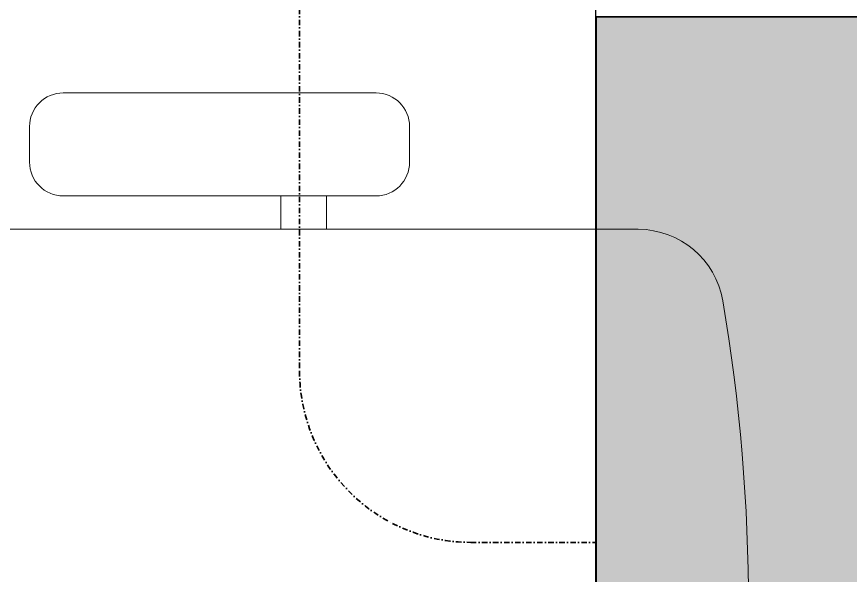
# Model space of a CAD drawing. Extents: x -12260 to 184725, y -29287 to 19916.
# Drawn here: x 10538 to 11024.4, y -9785.8 to -9460 of the extents above; entities that cross this region are included whole.
import ezdxf
from ezdxf.enums import TextEntityAlignment as Align

# ---------------------------------------------------------------- set-up
doc = ezdxf.new("R2010")
doc.units = 0
doc.header["$LTSCALE"] = 0.25
doc.linetypes.add('DASHDOT', pattern=[25.4, 12.7, -6.35, 0, -6.35])
doc.layers.add('01-First Floor-FUR$0$FALSE CEILING', color=251, linetype='Continuous')
for name, color, linetype, lineweight in [('01-First Floor-FUR$0$LOADING', 253, 'Continuous', 5), ('E-LITE-CIRC-NUMB', 6, 'Continuous', 25), ('E-LITE-CLNG', 150, 'Continuous', 35), ('E-LITE-CLNG-CNDT', 6, 'DASHDOT', 35), ('E-LITE-CTRL', 6, 'Continuous', 25), ('E-LITE-IDEN', 6, 'Continuous', 25)]:
    doc.layers.add(name, color=color, linetype=linetype, lineweight=lineweight)
doc.styles.add('DC_SIMPLEX', font='SIMPLEX.shx', dxfattribs={"width": 0.7})

# ---------------------------------------------------------------- blocks, each defined once
blk = doc.blocks.new('*U223')
h = blk.add_hatch(color=254)
h.dxf.hatch_style = 1
h.paths.add_polyline_path([(-300, 300), (-300, -300), (300, -300), (300, 300)])
edge = h.paths.add_edge_path(flags=16)
edge.add_arc((0, 0), 45, 0, 360)
blk.add_lwpolyline([(-300, 300), (-300, -300), (300, -300), (300, 300)], close=True)
at = {"layer": 'E-LITE-CIRC-NUMB', "style": 'DC_SIMPLEX', "width": 0.7, "flags": 8}
blk.add_attdef('CIRCUIT', text='', height=200, rotation=0, dxfattribs=at).set_placement((-473.9, 300), align=Align.RIGHT)
at = {"layer": 'E-LITE-CTRL', "style": 'DC_SIMPLEX', "width": 0.7, "flags": 8}
blk.add_attdef('CONTROL', (1118.9, -935), '', height=200, rotation=360, dxfattribs=at)
at = {"layer": 'E-LITE-IDEN', "style": 'DC_SIMPLEX', "width": 0.7, "flags": 8}
blk.add_attdef('TYPE', (460.41, 457.65), '', height=200, rotation=360, dxfattribs=at)
blk = doc.blocks.new('01-First Floor-FUR$0$GF21018-P')
at = {"color": 0}
for p, q in [((-0.2207, 0.47563), (-0.2207, 0.0675)), ((-0.2806, 0.34221), (-0.25983, 0.34221)), ((-0.30021, 0.32259), (-0.30021, 0.14)), ((-0.24021, 0.32259), (-0.24021, 0.14)), ((-0.24021, 0.29372), (-0.2207, 0.29372)), ((-0.24021, 0.26708), (-0.2207, 0.26708)), ((-0.2806, 0.12039), (-0.25983, 0.12039))]:
    blk.add_line(p, q, dxfattribs=at)
for centre, radius, start, end in [((-0.0001, -0.52948), 1.06948, 80.36712, 99.63288), ((-0.1707, 0.47563), 0.05, 99.6329, 180), ((-0.2806, 0.32259), 0.01962, 90, 180), ((-0.25983, 0.32259), 0.01962, 360, 90), ((-0.2806, 0.14), 0.01962, 180, 270), ((-0.25983, 0.14), 0.01962, 270, 360)]:
    blk.add_arc(centre, radius, start, end, dxfattribs=at)
blk = doc.blocks.new('01-First Floor-FUR')
at = {"layer": '01-First Floor-FUR$0$FALSE CEILING', "linetype": 'Continuous'}
blk.add_line((10876, -10660), (10876, -7260), dxfattribs=at)
at = {"layer": '01-First Floor-FUR$0$LOADING', "extrusion": (-7.77426e-06, 2.24021e-05, 1), "xscale": 1000, "yscale": 1000, "zscale": 1000, "rotation": 269.9985892449479}
blk.add_blockref('01-First Floor-FUR$0$GF21018-P', (10425.06, -9804.71, -0.43), dxfattribs=at)

msp = doc.modelspace()

# ---------------------------------------------------------------- linework, layer by layer
at = {"layer": 'E-LITE-CLNG-CNDT', "color": 1}
msp.add_lwpolyline([(10875.99, -3859.99), (10803.02, -3859.99, 0.414214), (10703.02, -3959.99), (10703.02, -9666.6, 0.414214), (10803.02, -9766.6), (10876.03, -9766.6)], format="xyb", dxfattribs=at)

# ---------------------------------------------------------------- block references
at = {"layer": 'E-LITE-CLNG', "xscale": -1}
msp.add_blockref('*U223', (11176.03, -9760.01), dxfattribs=at)
at = {"layer": 'E-LITE-CLNG-CNDT'}
msp.add_blockref('01-First Floor-FUR', (0, 0), dxfattribs=at)

doc.saveas('drawing.dxf')
